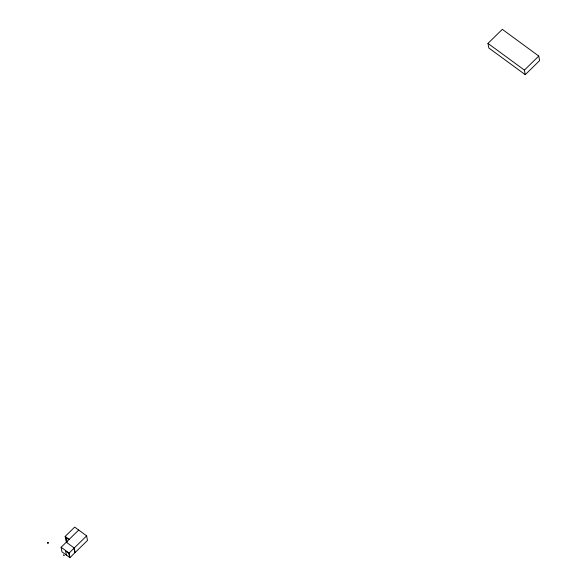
<?xml version="1.0" encoding="UTF-8"?>
<svg xmlns="http://www.w3.org/2000/svg" width="587" height="587" viewBox="0 0 587 587"><rect width="100%" height="100%" fill="white"/><g stroke="black" fill="none" stroke-linecap="round" stroke-linejoin="round"><path stroke-width="0.88" d="M47.657 542.52C46.901 544.707 49.983 542.359 47.745 542.476M63.565 554.73L63.66 555.507L64.453 555.471M487.973 43.401L502.318 29.35L538.763 56.059L539.592 60.622L525.248 74.674L488.802 47.965L487.973 43.401L524.418 70.11L525.248 74.674M524.418 70.11L538.763 56.059M67.322 541.984L65.979 541.009L65.15 536.437L74.681 527.104L86.649 535.872L87.478 540.436L69.897 557.65L61.951 551.824L61.121 547.26L78.695 530.046M69.897 557.65L69.068 553.086L86.649 535.872M65.15 536.437L69.163 539.38M68.503 539.38L66.126 537.641L66.852 541.647M66.287 542.197L74.241 548.023L75.07 552.594M61.121 547.26L69.068 553.086M74.013 548.331L74.74 552.352M69.574 557.415L68.848 553.394L65.634 551.039L66.368 555.06"/></g></svg>
